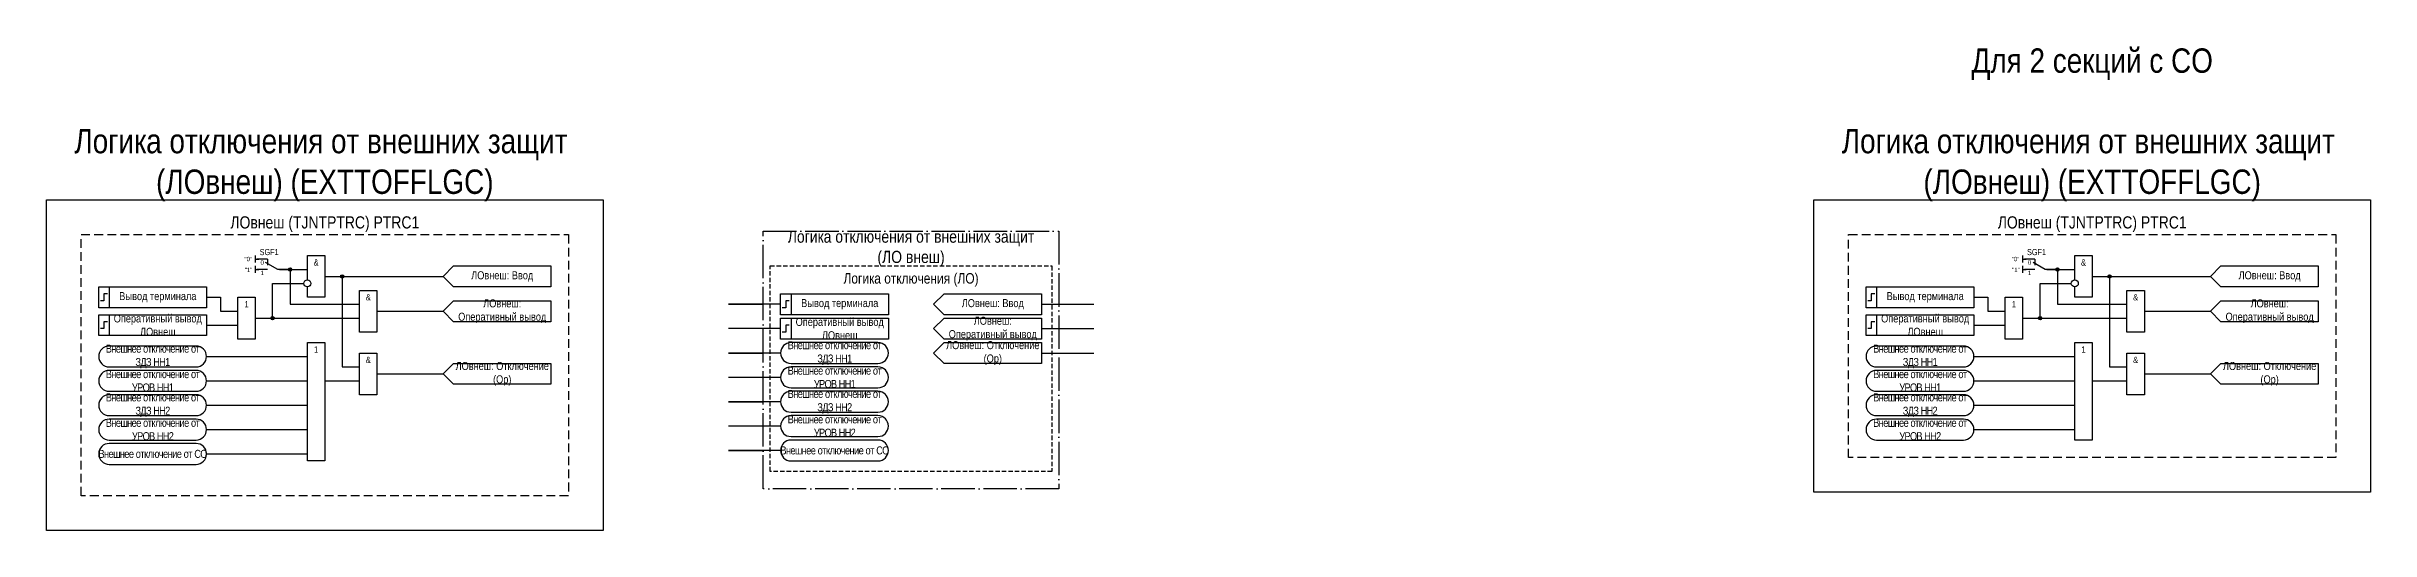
# Model space of a CAD drawing. Header units: millimetres. Extents: x -2568 to 301, y -166 to 1021.
# Drawn here: x -884 to -216, y 0 to 139 of the extents above; entities that cross this region are included whole.
import ezdxf
from ezdxf.enums import TextEntityAlignment as Align

# ---------------------------------------------------------------- set-up
doc = ezdxf.new("R2010")
doc.units = ezdxf.units.MM
doc.linetypes.add('ACAD_ISO04W100', pattern=[30, 24, -3, 0, -3])
doc.linetypes.add('штриховая2', pattern=[0.375, 0.25, -0.125])
doc.layers.add('TEXT', color=7, linetype='Continuous', lineweight=25)
doc.layers.add('Основная', color=7, linetype='Continuous')
doc.styles.add('2.5_Gost_RD', font='ARIALN.TTF', dxfattribs={"height": 2.5})
doc.styles.add('3.5_Gost_RD', font='ARIALN.TTF', dxfattribs={"height": 3.5})
doc.styles.add('Вывод', font='ARIALN.TTF', dxfattribs={"height": 2.5})
doc.styles.add('Компонент', font='ARIALN.TTF', dxfattribs={"height": 3.5})

# ---------------------------------------------------------------- blocks, each defined once
blk = doc.blocks.new('*U958')
at = {"layer": 'Основная', "color": 0}
blk.add_line((0, 0), (7, 4), dxfattribs=at)
at = {"layer": 'Основная', "ltscale": 0.35}
blk.add_line((6, 6), (6, 2.5), dxfattribs=at)
blk = doc.blocks.new('*U985')
at = {"layer": 'Основная', "color": 0}
for p, q in [((-3, 6), (-9, 6)), ((-3, 0), (-9, 0)), ((9, 0), (3, 0))]:
    blk.add_line(p, q, dxfattribs=at)
at = {"layer": 'Основная', "ltscale": 0.25, "xscale": -1}
blk.add_blockref('*U958', (3, 0), dxfattribs=at)
at = {"layer": 'Основная'}
for tag, height, style, p in [('В1', 2.5, 'Вывод', (-14, 6)), ('В2', 2.5, 'Вывод', (-6, 4)), ('ОУ', 3.5, 'Компонент', (-2, 10)), ('В3', 2.5, 'Вывод', (-6, -2))]:
    blk.add_attdef(tag, text='', height=height, dxfattribs=dict(at, style=style)).set_placement(p, align=Align.MIDDLE_CENTER)
blk = doc.blocks.new('Точка')
at = {"ltscale": 100}
h = blk.add_hatch(color=256, dxfattribs=at)
h.dxf.hatch_style = 1
edge = h.paths.add_edge_path()
edge.add_arc((0, 0), 0.5, 0, 360)
blk.add_circle((0, 0), 0.5, dxfattribs=at)

msp = doc.modelspace()

# ---------------------------------------------------------------- linework, layer by layer
at = {"ltscale": 100}
for p, q in [((-824, 79), (-824, 77)), ((-824, 78), (-823, 78)), ((-824, 76), (-824, 74)), ((-824, 75), (-823, 75)), ((-316, 79), (-316, 77)), ((-316, 78), (-315, 78)), ((-316, 76), (-316, 74)), ((-316, 75), (-315, 75)), ((-673, 65), (-688, 65)), ((-688, 65), (-678, 65)), ((-598, 65), (-583, 65)), ((-673, 58), (-688, 58)), ((-598, 58), (-583, 58)), ((-767, 48), (-770, 45)), ((-673, 51), (-688, 51)), ((-688, 51), (-678, 51)), ((-598, 51), (-583, 51)), ((-259, 48), (-262, 45)), ((-804, 43), (-794, 43)), ((-770, 45), (-767, 42)), ((-673, 44), (-688, 44)), ((-296, 43), (-286, 43)), ((-262, 45), (-259, 42)), ((-673, 37), (-688, 37)), ((-688, 37), (-678, 37)), ((-673, 30), (-688, 30)), ((-673, 23), (-688, 23)), ((-688, 23), (-678, 23))]:
    msp.add_line(p, q, dxfattribs=at)
at = {"color": 3, "ltscale": 100}
for points in [[(-884, 95), (-724, 95), (-724, 0), (-884, 0)], [(-376, 95), (-216, 95), (-216, 11), (-376, 11)]]:
    msp.add_lwpolyline(points, close=True, dxfattribs=at)
at = {"linetype": 'штриховая2', "ltscale": 10}
for points in [[(-874, 85), (-734, 85), (-734, 10), (-874, 10)], [(-366, 85), (-226, 85), (-226, 21), (-366, 21)]]:
    msp.add_lwpolyline(points, close=True, dxfattribs=at)
at = {"color": 251, "linetype": 'ACAD_ISO04W100', "lineweight": 30, "ltscale": 0.4, "true_color": 0x58595b}
msp.add_lwpolyline([(-678, 86), (-593, 86), (-593, 12), (-678, 12)], close=True, dxfattribs=at)
at = {"ltscale": 100}
for points in [[(-817, 75), (-809, 75)], [(-817, 75), (-814, 75), (-814, 65), (-794, 65)], [(-809, 72), (-809, 79), (-804, 79), (-804, 67), (-809, 67), (-809, 70)], [(-770, 73), (-767, 76), (-739, 76), (-739, 70), (-767, 70), (-770, 73)], [(-309, 75), (-301, 75)], [(-309, 75), (-306, 75), (-306, 65), (-286, 65)], [(-301, 72), (-301, 79), (-296, 79), (-296, 67), (-301, 67), (-301, 70)], [(-262, 73), (-259, 76), (-231, 76), (-231, 70), (-259, 70), (-262, 73)], [(-838, 67), (-834, 67), (-834, 63), (-829, 63)], [(-824, 61), (-819, 61), (-819, 71), (-810, 71)], [(-804, 73), (-770, 73)], [(-804, 73), (-799, 73), (-799, 47), (-794, 47)], [(-629, 65), (-626, 68), (-598, 68), (-598, 62), (-626, 62), (-629, 65)], [(-330, 67), (-326, 67), (-326, 63), (-321, 63)], [(-316, 61), (-311, 61), (-311, 71), (-302, 71)], [(-296, 73), (-262, 73)], [(-296, 73), (-291, 73), (-291, 47), (-286, 47)], [(-824, 61), (-794, 61)], [(-789, 63), (-770, 63)], [(-770, 63), (-767, 66), (-739, 66), (-739, 60), (-767, 60), (-770, 63)], [(-629, 58), (-626, 61), (-598, 61), (-598, 55), (-626, 55), (-629, 58)], [(-316, 61), (-286, 61)], [(-281, 63), (-262, 63)], [(-262, 63), (-259, 66), (-231, 66), (-231, 60), (-259, 60), (-262, 63)], [(-838, 59), (-829, 59)], [(-809, 26), (-809, 54), (-804, 54), (-804, 20), (-809, 20), (-809, 26)], [(-330, 59), (-321, 59)], [(-301, 26), (-301, 54), (-296, 54), (-296, 26), (-301, 26), (-301, 26)], [(-838, 50), (-809, 50)], [(-770, 45), (-767, 48), (-739, 48), (-739, 42), (-767, 42), (-770, 45)], [(-330, 50), (-301, 50)], [(-262, 45), (-259, 48), (-231, 48), (-231, 42), (-259, 42), (-262, 45)], [(-838, 43), (-809, 43)], [(-789, 45), (-770, 45)], [(-330, 43), (-301, 43)], [(-281, 45), (-262, 45)], [(-838, 36), (-809, 36)], [(-330, 36), (-301, 36)], [(-838, 29), (-809, 29)], [(-330, 29), (-301, 29)], [(-838, 22), (-809, 22)]]:
    msp.add_lwpolyline(points, dxfattribs=at)
at = {"linetype": 'штриховая2', "ltscale": 5}
msp.add_lwpolyline([(-676, 76), (-595, 76), (-595, 17), (-676, 17)], close=True, dxfattribs=at)
at = {"ltscale": 100}
for points in [[(-869, 70), (-838, 70), (-838, 64), (-869, 64)], [(-869, 70), (-866, 70), (-866, 64), (-869, 64)], [(-829, 67), (-824, 67), (-824, 55), (-829, 55)], [(-794, 69), (-789, 69), (-789, 57), (-794, 57)], [(-673, 68), (-670, 68), (-670, 62), (-673, 62)], [(-673, 68), (-642, 68), (-642, 62), (-673, 62)], [(-361, 70), (-330, 70), (-330, 64), (-361, 64)], [(-361, 70), (-358, 70), (-358, 64), (-361, 64)], [(-321, 67), (-316, 67), (-316, 55), (-321, 55)], [(-286, 69), (-281, 69), (-281, 57), (-286, 57)], [(-869, 62), (-866, 62), (-866, 56), (-869, 56)], [(-869, 62), (-838, 62), (-838, 56), (-869, 56)], [(-673, 61), (-670, 61), (-670, 55), (-673, 55)], [(-673, 61), (-642, 61), (-642, 55), (-673, 55)], [(-361, 62), (-358, 62), (-358, 56), (-361, 56)], [(-361, 62), (-330, 62), (-330, 56), (-361, 56)], [(-794, 51), (-789, 51), (-789, 39), (-794, 39)], [(-286, 51), (-281, 51), (-281, 39), (-286, 39)]]:
    msp.add_lwpolyline(points, close=True, dxfattribs=at)
at = {"lineweight": 30, "ltscale": 100}
for points in [[(-866.5, 68), (-867.5, 68), (-867.5, 66), (-868.5, 66)], [(-358.5, 68), (-359.5, 68), (-359.5, 66), (-360.5, 66)], [(-670.5, 66), (-671.5, 66), (-671.5, 64), (-672.5, 64)], [(-866.5, 60), (-867.5, 60), (-867.5, 58), (-868.5, 58)], [(-670.5, 59), (-671.5, 59), (-671.5, 57), (-672.5, 57)], [(-358.5, 60), (-359.5, 60), (-359.5, 58), (-360.5, 58)]]:
    msp.add_lwpolyline(points, dxfattribs=at)
at = {"ltscale": 100}
for points in [[(-670, 48), (-645, 48, 1), (-645, 54), (-670, 54, 1)], [(-866, 47), (-841, 47, 1), (-841, 53), (-866, 53, 1)], [(-670, 41), (-645, 41, 1), (-645, 47), (-670, 47, 1)], [(-358, 47), (-333, 47, 1), (-333, 53), (-358, 53, 1)], [(-866, 40), (-841, 40, 1), (-841, 46), (-866, 46, 1)], [(-358, 40), (-333, 40, 1), (-333, 46), (-358, 46, 1)], [(-866, 33), (-841, 33, 1), (-841, 39), (-866, 39, 1)], [(-670, 34), (-645, 34, 1), (-645, 40), (-670, 40, 1)], [(-358, 33), (-333, 33, 1), (-333, 39), (-358, 39, 1)], [(-866, 26), (-841, 26, 1), (-841, 32), (-866, 32, 1)], [(-670, 27), (-645, 27, 1), (-645, 33), (-670, 33, 1)], [(-358, 26), (-333, 26, 1), (-333, 32), (-358, 32, 1)], [(-866, 19), (-841, 19, 1), (-841, 25), (-866, 25, 1)], [(-670, 20), (-645, 20, 1), (-645, 26), (-670, 26, 1)]]:
    msp.add_lwpolyline(points, format="xyb", close=True, dxfattribs=at)
for centre in [(-809, 71), (-301, 71)]:
    msp.add_circle(centre, 1)
at = {"layer": 'Основная', "ltscale": 100}
msp.add_lwpolyline([(-598, 54), (-598, 48), (-626, 48), (-629, 51), (-626, 54)], close=True, dxfattribs=at)

# ---------------------------------------------------------------- block references
at = {"ltscale": 100}
for p in [(-814, 75), (-799, 73), (-306, 75), (-291, 73), (-819, 61), (-311, 61)]:
    msp.add_blockref('Точка', p, dxfattribs=at)
at = {"layer": 'Основная', "ltscale": 0.25, "xscale": 0.5, "yscale": 0.5, "zscale": 0.5}
for p in [(-819, 75), (-311, 75)]:
    msp.add_blockref('*U985', p, dxfattribs=at).add_auto_attribs({'ОУ': 'SGF1', 'В1': '"0"', 'В2': '0', 'В3': '1'})

# ---------------------------------------------------------------- texts
at = {"color": 30, "ltscale": 100, "attachment_point": 5, "style": '3.5_Gost_RD'}
for s, insert, char_height, width in [('{\\C3;Для 2 секций с СО}', (-296, 134), 7, 160), ('{\\C3;Логика отключения от внешних защит  (ЛОвнеш) (EXTTOFFLGC)}', (-804, 105), 7, 160), ('{\\C3;Логика отключения от внешних защит  (ЛОвнеш) (EXTTOFFLGC)}', (-296, 105), 7, 160), ('ЛОвнеш (TJNTPTRC) {\\C6;PTRC1}', (-804, 88), 3.5, 140), ('ЛОвнеш (TJNTPTRC) {\\C6;PTRC1}', (-296, 88), 3.5, 140), ('Логика отключения от внешних защит (ЛО внеш)', (-635.5, 81), 3.5, 76.6201), ('Логика отключения (ЛО)', (-635.5, 72), 3, 81)]:
    msp.add_mtext(s, dxfattribs=dict(at, insert=insert, char_height=char_height, width=width))
at = {"ltscale": 100, "char_height": 1.25, "attachment_point": 1, "style": '3.5_Gost_RD'}
for insert in [(-827, 75.5), (-319, 75.5)]:
    msp.add_mtext_dynamic_manual_height_columns('"1"', width=2, gutter_width=17.5, heights=[0], dxfattribs=dict(at, insert=insert))
at = {"ltscale": 100, "attachment_point": 5, "style": '2.5_Gost_RD'}
for s, insert, char_height, width in [('&', (-806.5, 77), 1.8, 5), ('&', (-298.5, 77), 1.8, 5), ('&', (-791.5, 67), 1.8, 5), ('&', (-283.5, 67), 1.8, 5), ('1', (-826.5, 65), 1.8, 5), ('1', (-318.5, 65), 1.8, 5), ('{\\T0.9;Внешнее отключение от ЗДЗ НН1}', (-657.5, 51), 2.3, 31), ('{\\T0.9;Внешнее отключение от ЗДЗ НН1}', (-853.5, 50), 2.3, 31), ('1', (-806.5, 52), 1.8, 5), ('&', (-791.5, 49), 1.8, 5), ('{\\T0.9;Внешнее отключение от УРОВ НН1}', (-657.5, 44), 2.3, 31), ('{\\T0.9;Внешнее отключение от ЗДЗ НН1}', (-345.5, 50), 2.3, 31), ('1', (-298.5, 52), 1.8, 5), ('&', (-283.5, 49), 1.8, 5), ('{\\T0.9;Внешнее отключение от УРОВ НН1}', (-853.5, 43), 2.3, 31), ('{\\T0.9;Внешнее отключение от ЗДЗ НН2}', (-657.5, 37), 2.3, 31), ('{\\T0.9;Внешнее отключение от УРОВ НН1}', (-345.5, 43), 2.3, 31), ('{\\T0.9;Внешнее отключение от ЗДЗ НН2}', (-853.5, 36), 2.3, 31), ('{\\T0.9;Внешнее отключение от ЗДЗ НН2}', (-345.5, 36), 2.3, 31), ('{\\T0.9;Внешнее отключение от УРОВ НН2}', (-853.5, 29), 2.3, 31), ('{\\T0.9;Внешнее отключение от УРОВ НН2}', (-657.5, 30), 2.3, 31), ('{\\T0.9;Внешнее отключение от УРОВ НН2}', (-345.5, 29), 2.3, 31), ('{\\T0.9;Внешнее отключение от СО}', (-853.5, 22), 2.3, 31), ('{\\T0.9;Внешнее отключение от СО}', (-657.5, 23), 2.3, 31)]:
    msp.add_mtext(s, dxfattribs=dict(at, insert=insert, char_height=char_height, width=width))
at = {"color": 0, "ltscale": 100, "insert": (-656, 65), "char_height": 2.3, "width": 28, "attachment_point": 5, "style": '2.5_Gost_RD'}
msp.add_mtext('{\\C256;Вывод терминала}', dxfattribs=at)
at = {"layer": 'TEXT', "ltscale": 100, "char_height": 2.3, "width": 28, "attachment_point": 5, "style": '2.5_Gost_RD'}
for s, insert in [('ЛОвнеш: Ввод', (-753, 73)), ('ЛОвнеш: Ввод', (-245, 73)), ('ЛОвнеш: Оперативный вывод', (-753, 63)), ('ЛОвнеш: Оперативный вывод', (-612, 58)), ('ЛОвнеш: Ввод', (-612, 65)), ('ЛОвнеш: Оперативный вывод', (-245, 63)), ('ЛОвнеш: Отключение (Op)', (-612, 51)), ('ЛОвнеш: Отключение (Op)', (-753, 45)), ('ЛОвнеш: Отключение (Op)', (-245, 45))]:
    msp.add_mtext(s, dxfattribs=dict(at, insert=insert))
at = {"layer": 'TEXT', "color": 0, "ltscale": 100, "char_height": 2.3, "width": 28, "attachment_point": 5, "style": '2.5_Gost_RD'}
for s, insert in [('{\\C256;Вывод терминала}', (-852, 67)), ('{\\C256;Вывод терминала}', (-344, 67)), ('{\\C256;Оперативный вывод ЛОвнеш}', (-852, 59)), ('{\\C256;Оперативный вывод ЛОвнеш}', (-656, 58)), ('{\\C256;Оперативный вывод ЛОвнеш}', (-344, 59))]:
    msp.add_mtext(s, dxfattribs=dict(at, insert=insert))

doc.saveas('drawing.dxf')
